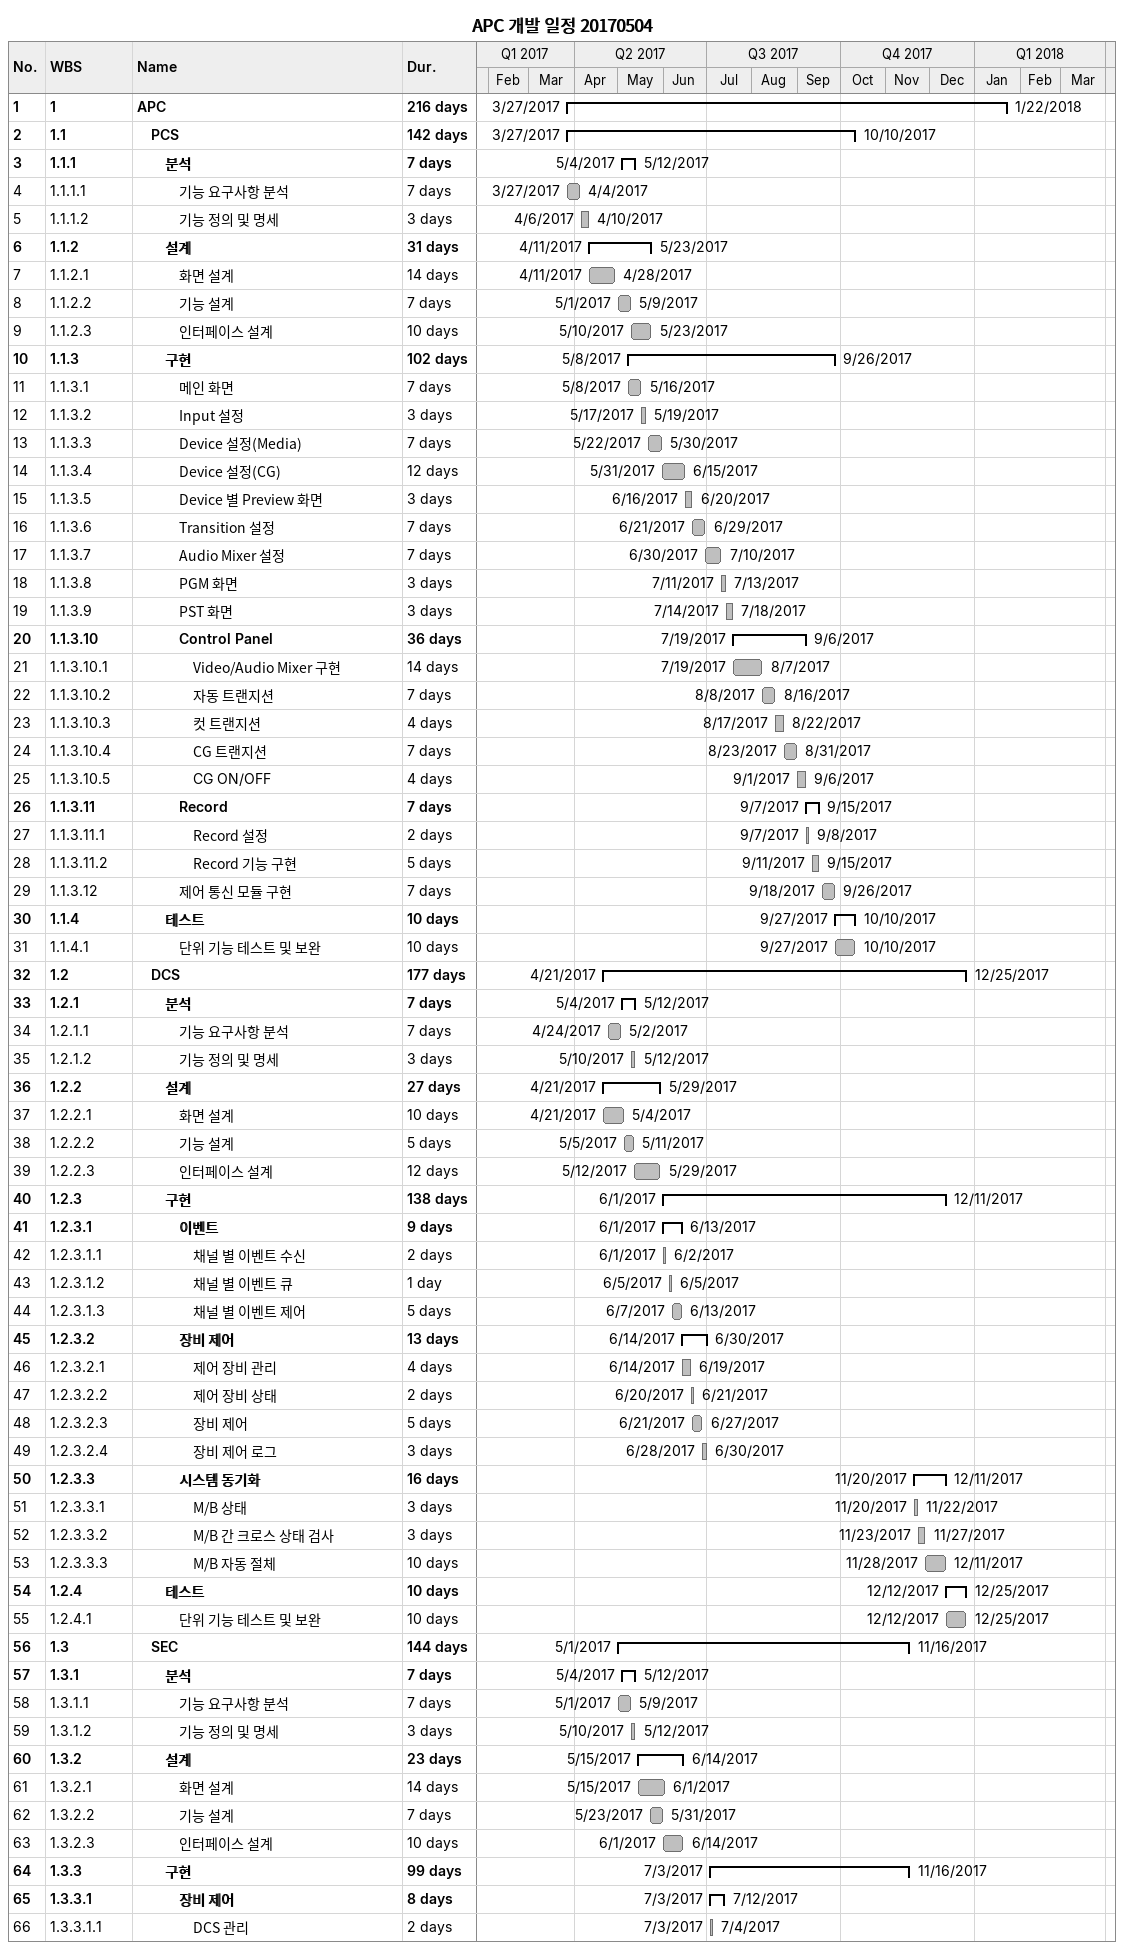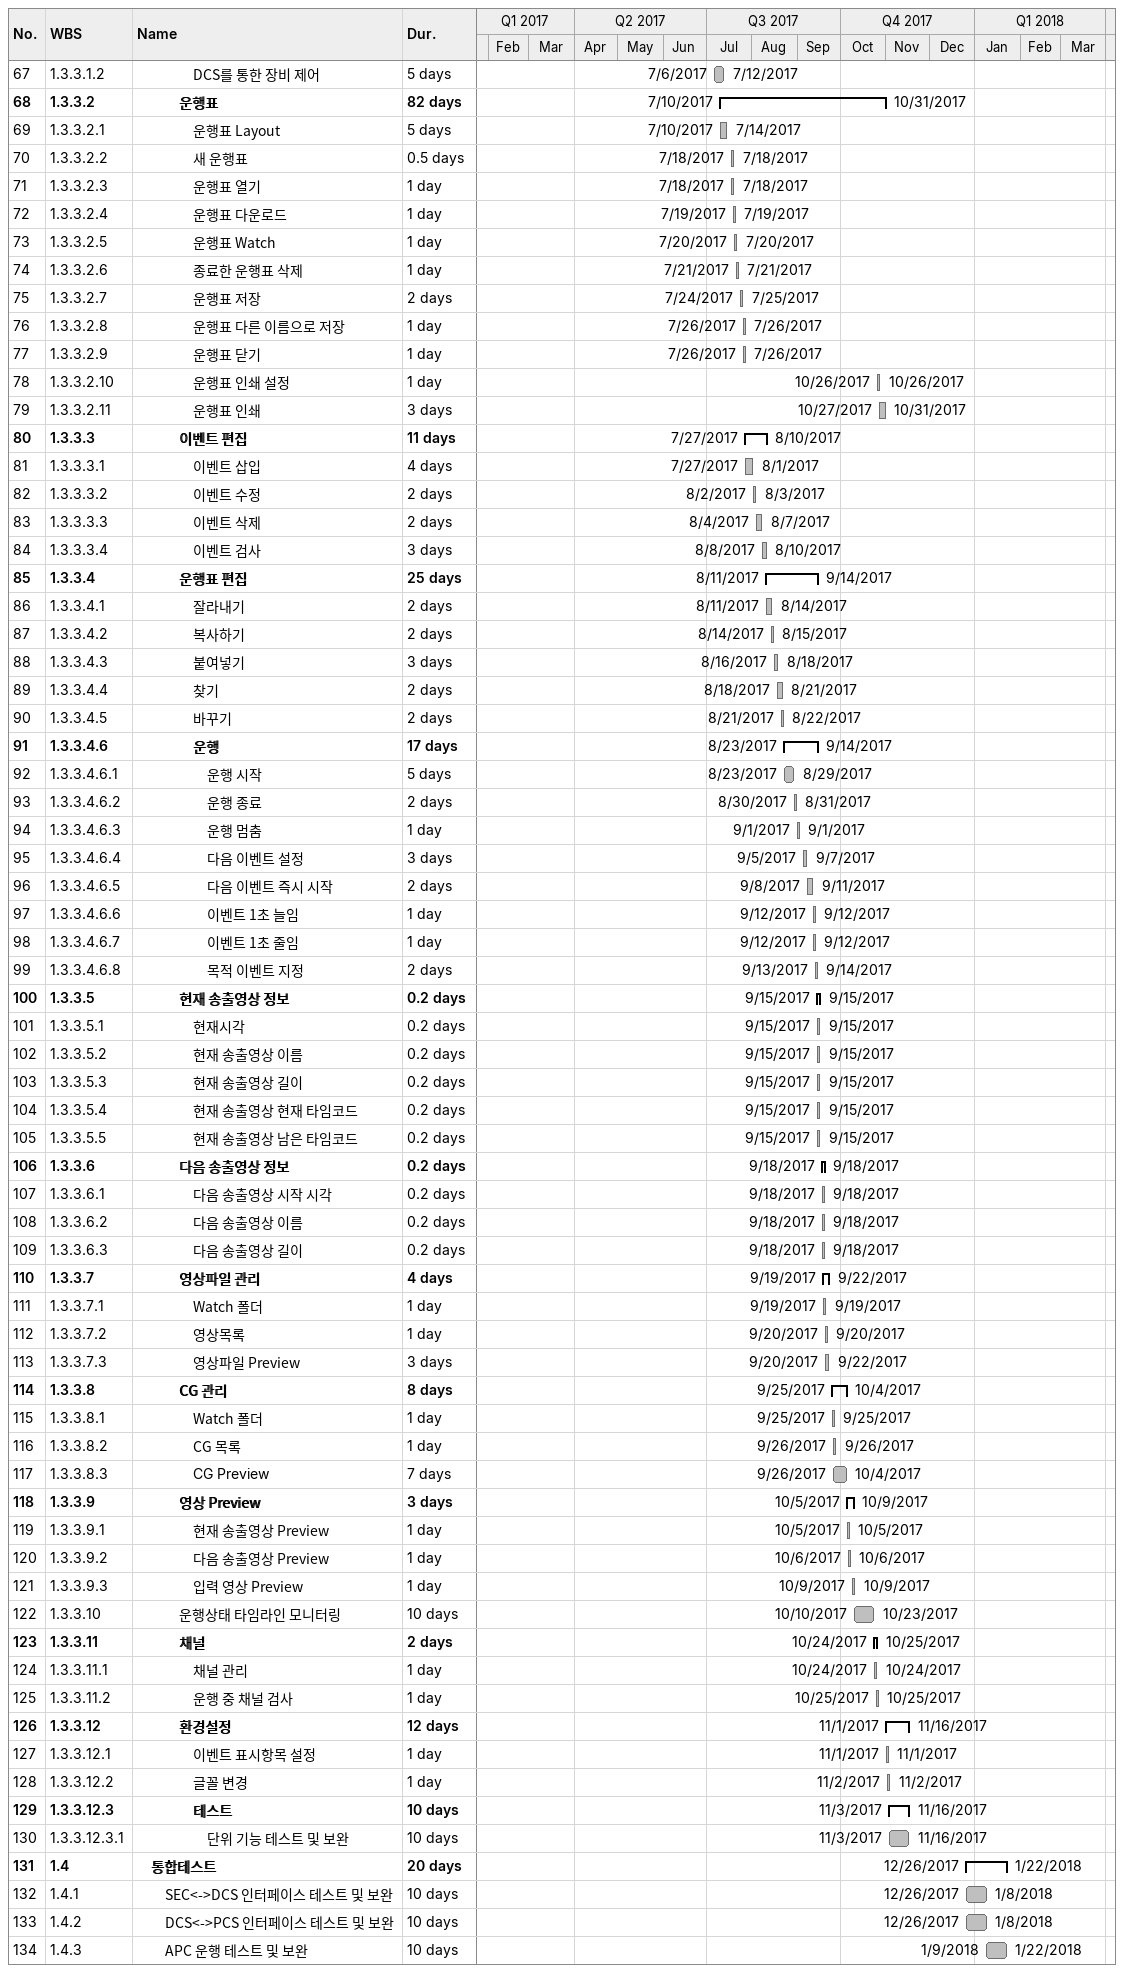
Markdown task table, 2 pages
APC 개발 일정 20170504

| ID | WBS | Task | Duration | Start | Finish |
|---|---|---|---|---|---|
| 1 | 1 | **APC** | 216d | 2017-03-27 | 2018-01-22 |
| 2 | 1.1 | **PCS** | 142d | 2017-03-27 | 2017-10-10 |
| 3 | 1.1.1 | **분석** | 7d | 2017-05-04 | 2017-05-12 |
| 4 | 1.1.1.1 | 기능 요구사항 분석 | 7d | 2017-03-27 | 2017-04-04 |
| 5 | 1.1.1.2 | 기능 정의 및 명세 | 3d | 2017-04-06 | 2017-04-10 |
| 6 | 1.1.2 | **설계** | 31d | 2017-04-11 | 2017-05-23 |
| 7 | 1.1.2.1 | 화면 설계 | 14d | 2017-04-11 | 2017-04-28 |
| 8 | 1.1.2.2 | 기능 설계 | 7d | 2017-05-01 | 2017-05-09 |
| 9 | 1.1.2.3 | 인터페이스 설계 | 10d | 2017-05-10 | 2017-05-23 |
| 10 | 1.1.3 | **구현** | 102d | 2017-05-08 | 2017-09-26 |
| 11 | 1.1.3.1 | 메인 화면 | 7d | 2017-05-08 | 2017-05-16 |
| 12 | 1.1.3.2 | Input 설정 | 3d | 2017-05-17 | 2017-05-19 |
| 13 | 1.1.3.3 | Device 설정(Media) | 7d | 2017-05-22 | 2017-05-30 |
| 14 | 1.1.3.4 | Device 설정(CG) | 12d | 2017-05-31 | 2017-06-15 |
| 15 | 1.1.3.5 | Device 별 Preview 화면 | 3d | 2017-06-16 | 2017-06-20 |
| 16 | 1.1.3.6 | Transition 설정 | 7d | 2017-06-21 | 2017-06-29 |
| 17 | 1.1.3.7 | Audio Mixer 설정 | 7d | 2017-06-30 | 2017-07-10 |
| 18 | 1.1.3.8 | PGM 화면 | 3d | 2017-07-11 | 2017-07-13 |
| 19 | 1.1.3.9 | PST 화면 | 3d | 2017-07-14 | 2017-07-18 |
| 20 | 1.1.3.10 | **Control Panel** | 36d | 2017-07-19 | 2017-09-06 |
| 21 | 1.1.3.10.1 | Video/Audio Mixer 구현 | 14d | 2017-07-19 | 2017-08-07 |
| 22 | 1.1.3.10.2 | 자동 트랜지션 | 7d | 2017-08-08 | 2017-08-16 |
| 23 | 1.1.3.10.3 | 컷 트랜지션 | 4d | 2017-08-17 | 2017-08-22 |
| 24 | 1.1.3.10.4 | CG 트랜지션 | 7d | 2017-08-23 | 2017-08-31 |
| 25 | 1.1.3.10.5 | CG ON/OFF | 4d | 2017-09-01 | 2017-09-06 |
| 26 | 1.1.3.11 | **Record** | 7d | 2017-09-07 | 2017-09-15 |
| 27 | 1.1.3.11.1 | Record 설정 | 2d | 2017-09-07 | 2017-09-08 |
| 28 | 1.1.3.11.2 | Record 기능 구현 | 5d | 2017-09-11 | 2017-09-15 |
| 29 | 1.1.3.12 | 제어 통신 모듈 구현 | 7d | 2017-09-18 | 2017-09-26 |
| 30 | 1.1.4 | **테스트** | 10d | 2017-09-27 | 2017-10-10 |
| 31 | 1.1.4.1 | 단위 기능 테스트 및 보완 | 10d | 2017-09-27 | 2017-10-10 |
| 32 | 1.2 | **DCS** | 177d | 2017-04-21 | 2017-12-25 |
| 33 | 1.2.1 | **분석** | 7d | 2017-05-04 | 2017-05-12 |
| 34 | 1.2.1.1 | 기능 요구사항 분석 | 7d | 2017-04-24 | 2017-05-02 |
| 35 | 1.2.1.2 | 기능 정의 및 명세 | 3d | 2017-05-10 | 2017-05-12 |
| 36 | 1.2.2 | **설계** | 27d | 2017-04-21 | 2017-05-29 |
| 37 | 1.2.2.1 | 화면 설계 | 10d | 2017-04-21 | 2017-05-04 |
| 38 | 1.2.2.2 | 기능 설계 | 5d | 2017-05-05 | 2017-05-11 |
| 39 | 1.2.2.3 | 인터페이스 설계 | 12d | 2017-05-12 | 2017-05-29 |
| 40 | 1.2.3 | **구현** | 138d | 2017-06-01 | 2017-12-11 |
| 41 | 1.2.3.1 | **이벤트** | 9d | 2017-06-01 | 2017-06-13 |
| 42 | 1.2.3.1.1 | 채널 별 이벤트 수신 | 2d | 2017-06-01 | 2017-06-02 |
| 43 | 1.2.3.1.2 | 채널 별 이벤트 큐 | 1d | 2017-06-05 | 2017-06-05 |
| 44 | 1.2.3.1.3 | 채널 별 이벤트 제어 | 5d | 2017-06-07 | 2017-06-13 |
| 45 | 1.2.3.2 | **장비 제어** | 13d | 2017-06-14 | 2017-06-30 |
| 46 | 1.2.3.2.1 | 제어 장비 관리 | 4d | 2017-06-14 | 2017-06-19 |
| 47 | 1.2.3.2.2 | 제어 장비 상태 | 2d | 2017-06-20 | 2017-06-21 |
| 48 | 1.2.3.2.3 | 장비 제어 | 5d | 2017-06-21 | 2017-06-27 |
| 49 | 1.2.3.2.4 | 장비 제어 로그 | 3d | 2017-06-28 | 2017-06-30 |
| 50 | 1.2.3.3 | **시스템 동기화** | 16d | 2017-11-20 | 2017-12-11 |
| 51 | 1.2.3.3.1 | M/B 상태 | 3d | 2017-11-20 | 2017-11-22 |
| 52 | 1.2.3.3.2 | M/B 간 크로스 상태 검사 | 3d | 2017-11-23 | 2017-11-27 |
| 53 | 1.2.3.3.3 | M/B 자동 절체 | 10d | 2017-11-28 | 2017-12-11 |
| 54 | 1.2.4 | **테스트** | 10d | 2017-12-12 | 2017-12-25 |
| 55 | 1.2.4.1 | 단위 기능 테스트 및 보완 | 10d | 2017-12-12 | 2017-12-25 |
| 56 | 1.3 | **SEC** | 144d | 2017-05-01 | 2017-11-16 |
| 57 | 1.3.1 | **분석** | 7d | 2017-05-04 | 2017-05-12 |
| 58 | 1.3.1.1 | 기능 요구사항 분석 | 7d | 2017-05-01 | 2017-05-09 |
| 59 | 1.3.1.2 | 기능 정의 및 명세 | 3d | 2017-05-10 | 2017-05-12 |
| 60 | 1.3.2 | **설계** | 23d | 2017-05-15 | 2017-06-14 |
| 61 | 1.3.2.1 | 화면 설계 | 14d | 2017-05-15 | 2017-06-01 |
| 62 | 1.3.2.2 | 기능 설계 | 7d | 2017-05-23 | 2017-05-31 |
| 63 | 1.3.2.3 | 인터페이스 설계 | 10d | 2017-06-01 | 2017-06-14 |
| 64 | 1.3.3 | **구현** | 99d | 2017-07-03 | 2017-11-16 |
| 65 | 1.3.3.1 | **장비 제어** | 8d | 2017-07-03 | 2017-07-12 |
| 66 | 1.3.3.1.1 | DCS 관리 | 2d | 2017-07-03 | 2017-07-04 |
| 67 | 1.3.3.1.2 | DCS를 통한 장비 제어 | 5d | 2017-07-06 | 2017-07-12 |
| 68 | 1.3.3.2 | **운행표** | 82d | 2017-07-10 | 2017-10-31 |
| 69 | 1.3.3.2.1 | 운행표 Layout | 5d | 2017-07-10 | 2017-07-14 |
| 70 | 1.3.3.2.2 | 새 운행표 | 0.5d | 2017-07-18 | 2017-07-18 |
| 71 | 1.3.3.2.3 | 운행표 열기 | 1d | 2017-07-18 | 2017-07-18 |
| 72 | 1.3.3.2.4 | 운행표 다운로드 | 1d | 2017-07-19 | 2017-07-19 |
| 73 | 1.3.3.2.5 | 운행표 Watch | 1d | 2017-07-20 | 2017-07-20 |
| 74 | 1.3.3.2.6 | 종료한 운행표 삭제 | 1d | 2017-07-21 | 2017-07-21 |
| 75 | 1.3.3.2.7 | 운행표 저장 | 2d | 2017-07-24 | 2017-07-25 |
| 76 | 1.3.3.2.8 | 운행표 다른 이름으로 저장 | 1d | 2017-07-26 | 2017-07-26 |
| 77 | 1.3.3.2.9 | 운행표 닫기 | 1d | 2017-07-26 | 2017-07-26 |
| 78 | 1.3.3.2.10 | 운행표 인쇄 설정 | 1d | 2017-10-26 | 2017-10-26 |
| 79 | 1.3.3.2.11 | 운행표 인쇄 | 3d | 2017-10-27 | 2017-10-31 |
| 80 | 1.3.3.3 | **이벤트 편집** | 11d | 2017-07-27 | 2017-08-10 |
| 81 | 1.3.3.3.1 | 이벤트 삽입 | 4d | 2017-07-27 | 2017-08-01 |
| 82 | 1.3.3.3.2 | 이벤트 수정 | 2d | 2017-08-02 | 2017-08-03 |
| 83 | 1.3.3.3.3 | 이벤트 삭제 | 2d | 2017-08-04 | 2017-08-07 |
| 84 | 1.3.3.3.4 | 이벤트 검사 | 3d | 2017-08-08 | 2017-08-10 |
| 85 | 1.3.3.4 | **운행표 편집** | 25d | 2017-08-11 | 2017-09-14 |
| 86 | 1.3.3.4.1 | 잘라내기 | 2d | 2017-08-11 | 2017-08-14 |
| 87 | 1.3.3.4.2 | 복사하기 | 2d | 2017-08-14 | 2017-08-15 |
| 88 | 1.3.3.4.3 | 붙여넣기 | 3d | 2017-08-16 | 2017-08-18 |
| 89 | 1.3.3.4.4 | 찾기 | 2d | 2017-08-18 | 2017-08-21 |
| 90 | 1.3.3.4.5 | 바꾸기 | 2d | 2017-08-21 | 2017-08-22 |
| 91 | 1.3.3.4.6 | **운행** | 17d | 2017-08-23 | 2017-09-14 |
| 92 | 1.3.3.4.6.1 | 운행 시작 | 5d | 2017-08-23 | 2017-08-29 |
| 93 | 1.3.3.4.6.2 | 운행 종료 | 2d | 2017-08-30 | 2017-08-31 |
| 94 | 1.3.3.4.6.3 | 운행 멈춤 | 1d | 2017-09-01 | 2017-09-01 |
| 95 | 1.3.3.4.6.4 | 다음 이벤트 설정 | 3d | 2017-09-05 | 2017-09-07 |
| 96 | 1.3.3.4.6.5 | 다음 이벤트 즉시 시작 | 2d | 2017-09-08 | 2017-09-11 |
| 97 | 1.3.3.4.6.6 | 이벤트 1초 늘임 | 1d | 2017-09-12 | 2017-09-12 |
| 98 | 1.3.3.4.6.7 | 이벤트 1초 줄임 | 1d | 2017-09-12 | 2017-09-12 |
| 99 | 1.3.3.4.6.8 | 목적 이벤트 지정 | 2d | 2017-09-13 | 2017-09-14 |
| 100 | 1.3.3.5 | **현재 송출영상 정보** | 0.2d | 2017-09-15 | 2017-09-15 |
| 101 | 1.3.3.5.1 | 현재시각 | 0.2d | 2017-09-15 | 2017-09-15 |
| 102 | 1.3.3.5.2 | 현재 송출영상 이름 | 0.2d | 2017-09-15 | 2017-09-15 |
| 103 | 1.3.3.5.3 | 현재 송출영상 길이 | 0.2d | 2017-09-15 | 2017-09-15 |
| 104 | 1.3.3.5.4 | 현재 송출영상 현재 타임코드 | 0.2d | 2017-09-15 | 2017-09-15 |
| 105 | 1.3.3.5.5 | 현재 송출영상 남은 타임코드 | 0.2d | 2017-09-15 | 2017-09-15 |
| 106 | 1.3.3.6 | **다음 송출영상 정보** | 0.2d | 2017-09-18 | 2017-09-18 |
| 107 | 1.3.3.6.1 | 다음 송출영상 시작 시각 | 0.2d | 2017-09-18 | 2017-09-18 |
| 108 | 1.3.3.6.2 | 다음 송출영상 이름 | 0.2d | 2017-09-18 | 2017-09-18 |
| 109 | 1.3.3.6.3 | 다음 송출영상 길이 | 0.2d | 2017-09-18 | 2017-09-18 |
| 110 | 1.3.3.7 | **영상파일 관리** | 4d | 2017-09-19 | 2017-09-22 |
| 111 | 1.3.3.7.1 | Watch 폴더 | 1d | 2017-09-19 | 2017-09-19 |
| 112 | 1.3.3.7.2 | 영상목록 | 1d | 2017-09-20 | 2017-09-20 |
| 113 | 1.3.3.7.3 | 영상파일 Preview | 3d | 2017-09-20 | 2017-09-22 |
| 114 | 1.3.3.8 | **CG 관리** | 8d | 2017-09-25 | 2017-10-04 |
| 115 | 1.3.3.8.1 | Watch 폴더 | 1d | 2017-09-25 | 2017-09-25 |
| 116 | 1.3.3.8.2 | CG 목록 | 1d | 2017-09-26 | 2017-09-26 |
| 117 | 1.3.3.8.3 | CG Preview | 7d | 2017-09-26 | 2017-10-04 |
| 118 | 1.3.3.9 | **영상 Preview** | 3d | 2017-10-05 | 2017-10-09 |
| 119 | 1.3.3.9.1 | 현재 송출영상 Preview | 1d | 2017-10-05 | 2017-10-05 |
| 120 | 1.3.3.9.2 | 다음 송출영상 Preview | 1d | 2017-10-06 | 2017-10-06 |
| 121 | 1.3.3.9.3 | 입력 영상 Preview | 1d | 2017-10-09 | 2017-10-09 |
| 122 | 1.3.3.10 | 운행상태 타임라인 모니터링 | 10d | 2017-10-10 | 2017-10-23 |
| 123 | 1.3.3.11 | **채널** | 2d | 2017-10-24 | 2017-10-25 |
| 124 | 1.3.3.11.1 | 채널 관리 | 1d | 2017-10-24 | 2017-10-24 |
| 125 | 1.3.3.11.2 | 운행 중 채널 검사 | 1d | 2017-10-25 | 2017-10-25 |
| 126 | 1.3.3.12 | **환경설정** | 12d | 2017-11-01 | 2017-11-16 |
| 127 | 1.3.3.12.1 | 이벤트 표시항목 설정 | 1d | 2017-11-01 | 2017-11-01 |
| 128 | 1.3.3.12.2 | 글꼴 변경 | 1d | 2017-11-02 | 2017-11-02 |
| 129 | 1.3.3.12.3 | **테스트** | 10d | 2017-11-03 | 2017-11-16 |
| 130 | 1.3.3.12.3.1 | 단위 기능 테스트 및 보완 | 10d | 2017-11-03 | 2017-11-16 |
| 131 | 1.4 | **통합테스트** | 20d | 2017-12-26 | 2018-01-22 |
| 132 | 1.4.1 | SEC<->DCS 인터페이스 테스트 및 보완 | 10d | 2017-12-26 | 2018-01-08 |
| 133 | 1.4.2 | DCS<->PCS 인터페이스 테스트 및 보완 | 10d | 2017-12-26 | 2018-01-08 |
| 134 | 1.4.3 | APC 운행 테스트 및 보완 | 10d | 2018-01-09 | 2018-01-22 |
